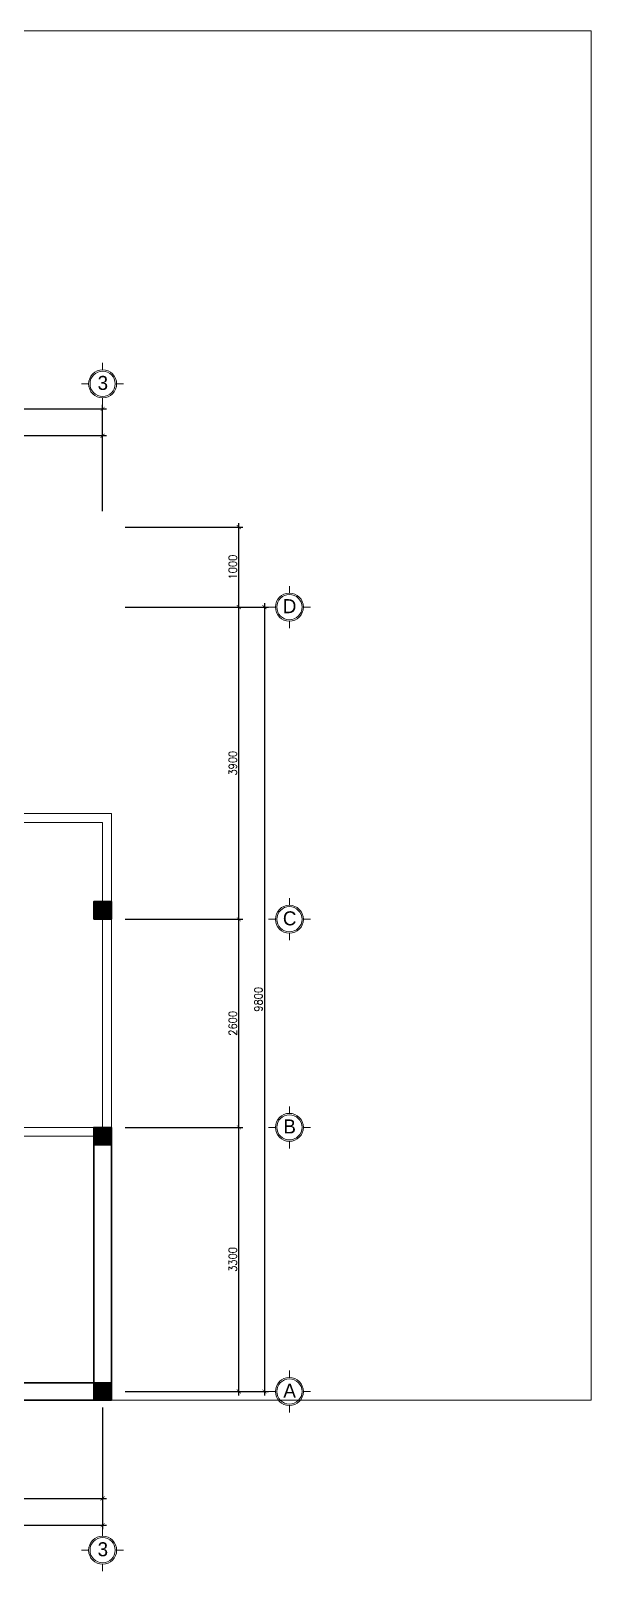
# Model space of a CAD drawing. Header units: millimetres. Extents: x -529782 to -142003, y -492574 to -273331.
# Drawn here: x -448515 to -441518, y -349371 to -330126 of the extents above; entities that cross this region are included whole.
import ezdxf
from ezdxf.enums import TextEntityAlignment as Align

# ---------------------------------------------------------------- set-up
doc = ezdxf.new("R2010")
doc.units = ezdxf.units.MM
doc.header["$LTSCALE"] = 500
doc.header["$MEASUREMENT"] = 0
doc.header["$PDMODE"] = 3
doc.linetypes.add('CENTER', pattern=[2, 1.25, -0.25, 0.25, -0.25])
doc.layers.get('0').update_dxf_attribs({"linetype": 'CONTINUOUS', "lineweight": 13})
doc.layers.get('Defpoints').update_dxf_attribs({"color": 255, "linetype": 'CONTINUOUS', "lineweight": 13})
for name, color, linetype, lineweight in [('1.cat 30', 30, 'CONTINUOUS', 35), ('1.cot', 2, 'CONTINUOUS', 35), ('2.thay 145', 145, 'CONTINUOUS', 18), ('3.manh 08', 8, 'CONTINUOUS', 9), ('4.dim 08', 8, 'CONTINUOUS', 13), ('7.tim 67', 67, 'CENTER', 9), ('9.text \xad white', 7, 'CONTINUOUS', 15), ('CA.dim 08', 251, 'CONTINUOUS', 13)]:
    doc.layers.add(name, color=color, linetype=linetype, lineweight=lineweight)
doc.styles.add('CA.JSC1', font='')
doc.styles.get("Standard").update_dxf_attribs({"font": 'txt.shx', "width": 0.9})
doc.styles.get('CA.JSC1').set_extended_font_data('.VnAvantH')
doc.dimstyles.new('CA 50', dxfattribs={"dimscale": 0, "dimtxt": 100, "dimasz": 50, "dimexe": 50, "dimexo": 0, "dimgap": 25, "dimtad": 1, "dimdec": 0, "dimzin": 0, "dimdsep": 46, "dimtxsty": 'Standard', "dimblk": 'ARCHTICK', "dimcen": 0.09, "dimdle": 50, "dimclrd": 256, "dimclre": 256, "dimclrt": 7, "dimadec": 0, "dimazin": 0, "dimtfac": 1, "dimtdec": 0, "dimtix": 1, "dimtmove": 2, "dimatfit": 3, "dimldrblk": 'DOT', "dimfxl": 1, "dimtolj": 1, "dimtzin": 0, "dimarcsym": 0})

# ---------------------------------------------------------------- blocks, each defined once
blk = doc.blocks.new('_ArchTick')
at = {"color": 1, "linetype": 'ByBlock', "const_width": 0.150000081}
blk.add_lwpolyline([(-0.5000002699998731, -0.5000002699998731), (0.5000002699998731, 0.5000002699998731)], dxfattribs=at)
blk = doc.blocks.new('*D1933')
at = {"layer": '7.tim 67', "linetype": 'Continuous', "lineweight": -2, "transparency": 16777216}
for p, q in [((-453318.2541006918, -347324.1331595646), (-453318.2541006918, -348511.1850958695)), ((-447618.2541006918, -347324.1331595646), (-447618.2541006918, -348511.1850958695)), ((-453368.2541006918, -348461.1850958695), (-447568.2541006918, -348461.1850958695))]:
    blk.add_line(p, q, dxfattribs=at)
at = {"layer": 'Defpoints', "color": 0, "linetype": 'Continuous', "transparency": 16777216}
for p in [(-453318.2541006918, -347324.1331595646), (-447618.2541006918, -347324.1331595646), (-447618.2541006918, -348461.1850958695)]:
    blk.add_point(p, dxfattribs=at)
at = {"layer": '7.tim 67', "linetype": 'Continuous', "lineweight": -2, "transparency": 16777216, "xscale": 50, "yscale": 50, "zscale": 50, "rotation": 180}
blk.add_blockref('_ArchTick', (-453318.2541006918, -348461.1850958695), dxfattribs=at)
at = {"layer": '7.tim 67', "linetype": 'Continuous', "lineweight": -2, "transparency": 16777216, "xscale": 50, "yscale": 50, "zscale": 50}
blk.add_blockref('_ArchTick', (-447618.2541006918, -348461.1850958695), dxfattribs=at)
at = {"layer": '7.tim 67', "color": 7, "linetype": 'Continuous', "transparency": 16777216, "insert": (-450468.2541006918, -348386.1850958695), "char_height": 100, "attachment_point": 5}
blk.add_mtext('\\A1;5700', dxfattribs=at)
blk = doc.blocks.new('_DOT')
at = {"color": 1, "linetype": 'ByBlock'}
blk.add_line((-0.5, 0), (-1, 0), dxfattribs=at)
at = {"color": 1, "linetype": 'ByBlock', "const_width": 0.5}
blk.add_lwpolyline([(-0.25, 0, 1), (0.25, 0, 1)], format="xyb", close=True, dxfattribs=at)
blk = doc.blocks.new('*D1939')
at = {"layer": '7.tim 67', "linetype": 'Continuous', "lineweight": -2, "transparency": 16777216}
for p, q in [((-458518.2541006918, -347587.3880710235), (-458518.2541006918, -348845.8702786943)), ((-447618.2541006918, -347587.3880710235), (-447618.2541006918, -348845.8702786943)), ((-458568.2541006918, -348795.8702786943), (-447568.2541006918, -348795.8702786943))]:
    blk.add_line(p, q, dxfattribs=at)
at = {"layer": 'Defpoints', "color": 0, "linetype": 'Continuous', "transparency": 16777216}
for p in [(-458518.2541006918, -347587.3880710235), (-447618.2541006918, -347587.3880710235), (-447618.2541006918, -348795.8702786943)]:
    blk.add_point(p, dxfattribs=at)
at = {"layer": '7.tim 67', "linetype": 'Continuous', "lineweight": -2, "transparency": 16777216, "xscale": 50, "yscale": 50, "zscale": 50, "rotation": 180}
blk.add_blockref('_ArchTick', (-458518.2541006918, -348795.8702786943), dxfattribs=at)
at = {"layer": '7.tim 67', "linetype": 'Continuous', "lineweight": -2, "transparency": 16777216, "xscale": 50, "yscale": 50, "zscale": 50}
blk.add_blockref('_ArchTick', (-447618.2541006918, -348795.8702786943), dxfattribs=at)
at = {"layer": '7.tim 67', "color": 7, "linetype": 'Continuous', "transparency": 16777216, "insert": (-453568.2541006917, -348720.8702786943), "char_height": 100, "attachment_point": 5}
blk.add_mtext('\\A1;10900', dxfattribs=at)
blk = doc.blocks.new('A$C41BA5761')
at = {"layer": '2.thay 145'}
blk.add_lwpolyline([(839.9994073519047, 524.9998310285737, -3898660.642287513), (839.9994073521084, 525.0001542164828, 1.154242490888426e-06), (839.9994073524431, 524.9999926225864, 1.154242490888426e-06)], format="xyb", dxfattribs=at)
at = {"layer": '3.manh 08'}
for p, q in [((524.9994049160159, 1050.000159478077), (524.9994049160159, 875.0001713204256)), ((174.9994048396911, 525.0001523148676), (-0.000583361616008915, 525.0001523148676)), ((874.9994049923262, 525.0001523148676), (1049.999393193633, 525.0001523148676)), ((524.9994049160159, 0.0001831847475841641), (524.9994049160159, 175.000171342399))]:
    blk.add_line(p, q, dxfattribs=at)
blk.add_arc((524.9994049160159, 525.0001713313977), 349.9999999890093, 359.9999968883953, 359.9999381014106, dxfattribs=at)
blk = doc.blocks.new('*D1940')
at = {"layer": '7.tim 67', "linetype": 'Continuous', "lineweight": -2, "transparency": 16777216}
for p, q in [((-447336.7628442136, -343826.0464328588), (-445867.8192482619, -343826.0464328588)), ((-445917.8192482619, -347176.0464328588), (-445917.8192482619, -343776.0464328588)), ((-447336.7628442136, -347126.0464328588), (-445867.8192482619, -347126.0464328588))]:
    blk.add_line(p, q, dxfattribs=at)
at = {"layer": 'Defpoints', "color": 0, "linetype": 'Continuous', "transparency": 16777216}
for p in [(-447336.7628442136, -343826.0464328588), (-445917.8192482619, -343826.0464328588), (-447336.7628442136, -347126.0464328588)]:
    blk.add_point(p, dxfattribs=at)
at = {"layer": '7.tim 67', "linetype": 'Continuous', "lineweight": -2, "transparency": 16777216, "xscale": 50, "yscale": 50, "zscale": 50}
for p, rotation in [((-445917.8192482619, -343826.0464328588), 90), ((-445917.8192482619, -347126.0464328588), 270)]:
    blk.add_blockref('_ArchTick', p, dxfattribs=dict(at, rotation=rotation))
at = {"layer": '7.tim 67', "color": 7, "linetype": 'Continuous', "transparency": 16777216, "insert": (-445992.8192482618, -345476.0464328589), "char_height": 100, "attachment_point": 5, "rotation": 90}
blk.add_mtext('\\A1;3300', dxfattribs=at)
blk = doc.blocks.new('*D1941')
at = {"layer": '7.tim 67', "linetype": 'Continuous', "lineweight": -2, "transparency": 16777216}
for p, q in [((-445917.8192482619, -343876.0464328588), (-445917.8192482619, -341176.0464328589)), ((-447336.7628442136, -341226.0464328589), (-445867.8192482619, -341226.0464328589)), ((-447336.7628442136, -343826.0464328588), (-445867.8192482619, -343826.0464328588))]:
    blk.add_line(p, q, dxfattribs=at)
at = {"layer": 'Defpoints', "color": 0, "linetype": 'Continuous', "transparency": 16777216}
for p in [(-447336.7628442136, -341226.0464328589), (-445917.8192482619, -341226.0464328589), (-447336.7628442136, -343826.0464328588)]:
    blk.add_point(p, dxfattribs=at)
at = {"layer": '7.tim 67', "linetype": 'Continuous', "lineweight": -2, "transparency": 16777216, "xscale": 50, "yscale": 50, "zscale": 50}
for p, rotation in [((-445917.8192482619, -341226.0464328589), 90), ((-445917.8192482619, -343826.0464328588), 270)]:
    blk.add_blockref('_ArchTick', p, dxfattribs=dict(at, rotation=rotation))
at = {"layer": '7.tim 67', "color": 7, "linetype": 'Continuous', "transparency": 16777216, "insert": (-445992.8192482618, -342526.0464328589), "char_height": 100, "attachment_point": 5, "rotation": 90}
blk.add_mtext('\\A1;2600', dxfattribs=at)
blk = doc.blocks.new('*D1942')
at = {"layer": '7.tim 67', "linetype": 'Continuous', "lineweight": -2, "transparency": 16777216}
for p, q in [((-447336.7628442136, -337326.0464328588), (-445867.8192482619, -337326.0464328588)), ((-445917.8192482619, -341276.0464328589), (-445917.8192482619, -337276.0464328588)), ((-447336.7628442136, -341226.0464328589), (-445867.8192482619, -341226.0464328589))]:
    blk.add_line(p, q, dxfattribs=at)
at = {"layer": 'Defpoints', "color": 0, "linetype": 'Continuous', "transparency": 16777216}
for p in [(-447336.7628442136, -337326.0464328588), (-445917.8192482619, -337326.0464328588), (-447336.7628442136, -341226.0464328589)]:
    blk.add_point(p, dxfattribs=at)
at = {"layer": '7.tim 67', "linetype": 'Continuous', "lineweight": -2, "transparency": 16777216, "xscale": 50, "yscale": 50, "zscale": 50}
for p, rotation in [((-445917.8192482619, -337326.0464328588), 90), ((-445917.8192482619, -341226.0464328589), 270)]:
    blk.add_blockref('_ArchTick', p, dxfattribs=dict(at, rotation=rotation))
at = {"layer": '7.tim 67', "color": 7, "linetype": 'Continuous', "transparency": 16777216, "insert": (-445992.8192482618, -339276.0464328589), "char_height": 100, "attachment_point": 5, "rotation": 90}
blk.add_mtext('\\A1;3900', dxfattribs=at)
blk = doc.blocks.new('*D1943')
at = {"layer": '7.tim 67', "linetype": 'Continuous', "lineweight": -2, "transparency": 16777216}
for p, q in [((-447336.7628442136, -336326.0464328588), (-445867.8192482619, -336326.0464328588)), ((-445917.8192482619, -337376.0464328588), (-445917.8192482619, -336276.0464328588)), ((-447336.7628442136, -337326.0464328588), (-445867.8192482619, -337326.0464328588))]:
    blk.add_line(p, q, dxfattribs=at)
at = {"layer": 'Defpoints', "color": 0, "linetype": 'Continuous', "transparency": 16777216}
for p in [(-447336.7628442136, -336326.0464328588), (-445917.8192482619, -336326.0464328588), (-447336.7628442136, -337326.0464328588)]:
    blk.add_point(p, dxfattribs=at)
at = {"layer": '7.tim 67', "linetype": 'Continuous', "lineweight": -2, "transparency": 16777216, "xscale": 50, "yscale": 50, "zscale": 50}
for p, rotation in [((-445917.8192482619, -336326.0464328588), 90), ((-445917.8192482619, -337326.0464328588), 270)]:
    blk.add_blockref('_ArchTick', p, dxfattribs=dict(at, rotation=rotation))
at = {"layer": '7.tim 67', "color": 7, "linetype": 'Continuous', "transparency": 16777216, "insert": (-445992.8192482618, -336826.0464328589), "char_height": 100, "attachment_point": 5, "rotation": 90}
blk.add_mtext('\\A1;1000', dxfattribs=at)
blk = doc.blocks.new('*D1944')
at = {"layer": '7.tim 67', "linetype": 'Continuous', "lineweight": -2, "transparency": 16777216}
for p, q in [((-447336.7628442136, -337326.0464328588), (-445548.4839637715, -337326.0464328588)), ((-445598.4839637715, -337276.0464328588), (-445598.4839637715, -347176.0464328588)), ((-447336.7628442136, -347126.0464328588), (-445548.4839637715, -347126.0464328588))]:
    blk.add_line(p, q, dxfattribs=at)
at = {"layer": 'Defpoints', "color": 0, "linetype": 'Continuous', "transparency": 16777216}
for p in [(-447336.7628442136, -337326.0464328588), (-447336.7628442136, -347126.0464328588), (-445598.4839637715, -347126.0464328588)]:
    blk.add_point(p, dxfattribs=at)
at = {"layer": '7.tim 67', "linetype": 'Continuous', "lineweight": -2, "transparency": 16777216, "xscale": 50, "yscale": 50, "zscale": 50}
for p, rotation in [((-445598.4839637715, -337326.0464328588), 90), ((-445598.4839637715, -347126.0464328588), 270)]:
    blk.add_blockref('_ArchTick', p, dxfattribs=dict(at, rotation=rotation))
at = {"layer": '7.tim 67', "color": 7, "linetype": 'Continuous', "transparency": 16777216, "insert": (-445673.4839637714, -342226.0464328589), "char_height": 100, "attachment_point": 5, "rotation": 90}
blk.add_mtext('\\A1;9800', dxfattribs=at)
blk = doc.blocks.new('*D1946')
at = {"layer": '7.tim 67', "linetype": 'Continuous', "lineweight": -2, "transparency": 16777216}
for p, q in [((-453368.2541006918, -335183.8315971727), (-447568.2541006918, -335183.8315971727)), ((-453318.2541006918, -336127.959706153), (-453318.2541006918, -335133.8315971727)), ((-447618.2541006918, -336127.959706153), (-447618.2541006918, -335133.8315971727))]:
    blk.add_line(p, q, dxfattribs=at)
at = {"layer": 'Defpoints', "color": 0, "linetype": 'Continuous', "transparency": 16777216}
for p in [(-447618.2541006918, -335183.8315971727), (-453318.2541006918, -336127.959706153), (-447618.2541006918, -336127.959706153)]:
    blk.add_point(p, dxfattribs=at)
at = {"layer": '7.tim 67', "linetype": 'Continuous', "lineweight": -2, "transparency": 16777216, "xscale": 50, "yscale": 50, "zscale": 50, "rotation": 180}
blk.add_blockref('_ArchTick', (-453318.2541006918, -335183.8315971727), dxfattribs=at)
at = {"layer": '7.tim 67', "linetype": 'Continuous', "lineweight": -2, "transparency": 16777216, "xscale": 50, "yscale": 50, "zscale": 50}
blk.add_blockref('_ArchTick', (-447618.2541006918, -335183.8315971727), dxfattribs=at)
at = {"layer": '7.tim 67', "color": 7, "linetype": 'Continuous', "transparency": 16777216, "insert": (-450468.2541006918, -335108.8315971727), "char_height": 100, "attachment_point": 5}
blk.add_mtext('\\A1;5700', dxfattribs=at)
blk = doc.blocks.new('*D1947')
at = {"layer": '7.tim 67', "linetype": 'Continuous', "lineweight": -2, "transparency": 16777216}
for p, q in [((-458568.2541006918, -334849.1464143479), (-447568.2541006918, -334849.1464143479)), ((-458518.2541006918, -335864.7047946941), (-458518.2541006918, -334799.1464143479)), ((-447618.2541006918, -335864.7047946941), (-447618.2541006918, -334799.1464143479))]:
    blk.add_line(p, q, dxfattribs=at)
at = {"layer": 'Defpoints', "color": 0, "linetype": 'Continuous', "transparency": 16777216}
for p in [(-447618.2541006918, -334849.1464143479), (-458518.2541006918, -335864.7047946941), (-447618.2541006918, -335864.7047946941)]:
    blk.add_point(p, dxfattribs=at)
at = {"layer": '7.tim 67', "linetype": 'Continuous', "lineweight": -2, "transparency": 16777216, "xscale": 50, "yscale": 50, "zscale": 50, "rotation": 180}
blk.add_blockref('_ArchTick', (-458518.2541006918, -334849.1464143479), dxfattribs=at)
at = {"layer": '7.tim 67', "linetype": 'Continuous', "lineweight": -2, "transparency": 16777216, "xscale": 50, "yscale": 50, "zscale": 50}
blk.add_blockref('_ArchTick', (-447618.2541006918, -334849.1464143479), dxfattribs=at)
at = {"layer": '7.tim 67', "color": 7, "linetype": 'Continuous', "transparency": 16777216, "insert": (-453568.2541006918, -334758.2233110321), "char_height": 100, "attachment_point": 5}
blk.add_mtext('\\A1;10900', dxfattribs=at)

msp = doc.modelspace()

# ---------------------------------------------------------------- hatches: boundary and pattern name
at = {"layer": '1.cot'}
for points in [[(-447508.2541006916, -341006.0464328589), (-447728.2541006916, -341006.0464328589), (-447728.2541006916, -341226.0464328589), (-447508.2541006916, -341226.0464328589)], [(-447508.2541006918, -343826.0464328588), (-447728.2541006918, -343826.0464328588), (-447728.2541006918, -344046.0464328588), (-447508.2541006918, -344046.0464328588)], [(-447508.2541006918, -347016.0464328588), (-447728.2541006918, -347016.0464328588), (-447728.2541006918, -347236.0464328588), (-447508.2541006918, -347236.0464328588)]]:
    msp.add_hatch(color=256, dxfattribs=at).paths.add_polyline_path(points)

# ---------------------------------------------------------------- linework, layer by layer
at = {"layer": '1.cat 30'}
for points in [[(-456463.2541006918, -337216.0464328588), (-457518.2541006917, -337216.0464328588), (-457518.2541006917, -337216.0464328588), (-458628.2541006918, -337216.0464328588), (-458628.2541006918, -347236.0464328588), (-447508.2541006918, -347236.0464328588), (-447508.2541006917, -343826.0464328587), (-447728.2541006918, -343826.0464328587)], [(-453318.2541006918, -347016.0464328588), (-447728.2541006918, -347016.0464328588), (-447728.2541006918, -343826.0464328587)]]:
    msp.add_lwpolyline(points, dxfattribs=at)
at = {"layer": '1.cot'}
for points in [[(-447728.2541006916, -341226.0464328589), (-447508.2541006916, -341226.0464328589), (-447508.2541006916, -341006.0464328589), (-447728.2541006916, -341006.0464328589)], [(-447728.2541006918, -344046.0464328588), (-447508.2541006918, -344046.0464328588), (-447508.2541006918, -343826.0464328588), (-447728.2541006918, -343826.0464328588)], [(-447728.2541006918, -347236.0464328588), (-447508.2541006918, -347236.0464328588), (-447508.2541006918, -347016.0464328588), (-447728.2541006918, -347016.0464328588)]]:
    msp.add_lwpolyline(points, close=True, dxfattribs=at)
at = {"layer": '4.dim 08'}
for p, q in [((-457518.2541006918, -330126.0464328588), (-441518.2541006918, -330126.0464328588)), ((-441518.2541006918, -347236.0464328588), (-441518.2541006918, -330126.0464328588)), ((-453208.2541006918, -339906.0464328588), (-447508.2541006918, -339906.0464328588)), ((-447508.2541006917, -343826.0464328587), (-447508.2541006918, -339906.0464328588)), ((-447508.2541006918, -347236.0464328588), (-447508.2541006918, -343826.0464328589)), ((-458628.2541006918, -347236.0464328588), (-441518.2541006918, -347236.0464328588))]:
    msp.add_line(p, q, dxfattribs=at)
for points in [[(-453208.2541006918, -339906.0464328588), (-447508.2541006918, -339906.0464328588)], [(-448708.2541006918, -340016.0464328588), (-447618.2541006918, -340016.0464328588), (-447618.2541006917, -343826.0464328587)]]:
    msp.add_lwpolyline(points, dxfattribs=at)
at = {"layer": 'CA.dim 08'}
for p, q in [((-447728.2541006918, -343826.0464328587), (-448708.2541006918, -343826.0464328587)), ((-448708.2541006918, -343936.0464328587), (-447728.2541006918, -343936.0464328587))]:
    msp.add_line(p, q, dxfattribs=at)

# ---------------------------------------------------------------- block references
at = {"layer": '2.thay 145', "xscale": 0.5, "yscale": 0.5, "zscale": 0.5}
for p in [(-447880.7538031498, -334799.1465059403), (-445548.4836720907, -337588.5465090162), (-445548.4836720907, -341488.5465090163), (-445548.4836720907, -344088.5465090162), (-445548.4836720907, -347388.5465090162), (-447880.7538031497, -349370.8703584333)]:
    msp.add_blockref('A$C41BA5761', p, dxfattribs=at)

# ---------------------------------------------------------------- texts
at = {"layer": '9.text \xad white', "style": 'CA.JSC1'}
for s, p in [('3', (-447615.5037841692, -334524.8964840603)), ('d', (-445283.2336531101, -337314.2964871363)), ('c', (-445283.2336531101, -341214.2964871363)), ('b', (-445283.2336531101, -343814.2964871363)), ('a', (-445283.2336531101, -347114.2964871363)), ('3', (-447615.5037841692, -349096.6203365533))]:
    msp.add_text(s, height=174.9999882000658, dxfattribs=at).set_placement(p, align=Align.MIDDLE)

# ---------------------------------------------------------------- dimensions: what is measured, and where the dimension line sits
at = {"layer": '7.tim 67', "color": 9, "linetype": 'Continuous'}
for base, p1, p2, picture, middle in [((-447618.2541006918, -334849.1464143479), (-458518.2541006918, -335864.7047946941), (-447618.2541006918, -335864.7047946941), '*D1947', (-453568.2541006918, -334758.2233110321)), ((-447618.2541006918, -348795.8702786943), (-458518.2541006918, -347587.3880710235), (-447618.2541006918, -347587.3880710235), '*D1939', (-453568.2541006917, -348720.8702786943))]:
    dim = msp.add_linear_dim(base=base, p1=p1, p2=p2, dimstyle='CA 50', override={"dimscale": 1}, dxfattribs=at)
    dim.commit()
    dim.dimension.update_dxf_attribs({"geometry": picture, "text_midpoint": middle, "dimtype": 160})
for base, p1, p2, picture, middle in [((-447618.2541006918, -335183.8315971727), (-453318.2541006918, -336127.959706153), (-447618.2541006918, -336127.959706153), '*D1946', (-450468.2541006918, -335108.8315971727)), ((-447618.2541006918, -348461.1850958695), (-453318.2541006918, -347324.1331595646), (-447618.2541006918, -347324.1331595646), '*D1933', (-450468.2541006918, -348386.1850958695))]:
    dim = msp.add_linear_dim(base=base, p1=p1, p2=p2, dimstyle='CA 50', override={"dimscale": 1}, dxfattribs=at)
    dim.commit()
    dim.dimension.update_dxf_attribs({"geometry": picture, "text_midpoint": middle})
for base, p1, p2, picture, middle in [((-445917.8192482619, -336326.0464328588), (-447336.7628442136, -337326.0464328588), (-447336.7628442136, -336326.0464328588), '*D1943', (-445992.8192482618, -336826.0464328589)), ((-445917.8192482619, -337326.0464328588), (-447336.7628442136, -341226.0464328589), (-447336.7628442136, -337326.0464328588), '*D1942', (-445992.8192482618, -339276.0464328589)), ((-445598.4839637715, -347126.0464328588), (-447336.7628442136, -337326.0464328588), (-447336.7628442136, -347126.0464328588), '*D1944', (-445673.4839637714, -342226.0464328589)), ((-445917.8192482619, -341226.0464328589), (-447336.7628442136, -343826.0464328588), (-447336.7628442136, -341226.0464328589), '*D1941', (-445992.8192482618, -342526.0464328589)), ((-445917.8192482619, -343826.0464328588), (-447336.7628442136, -347126.0464328588), (-447336.7628442136, -343826.0464328588), '*D1940', (-445992.8192482618, -345476.0464328589))]:
    dim = msp.add_linear_dim(base=base, p1=p1, p2=p2, angle=90, dimstyle='CA 50', override={"dimscale": 1}, dxfattribs=at)
    dim.commit()
    dim.dimension.update_dxf_attribs({"geometry": picture, "text_midpoint": middle})

doc.saveas('drawing.dxf')
